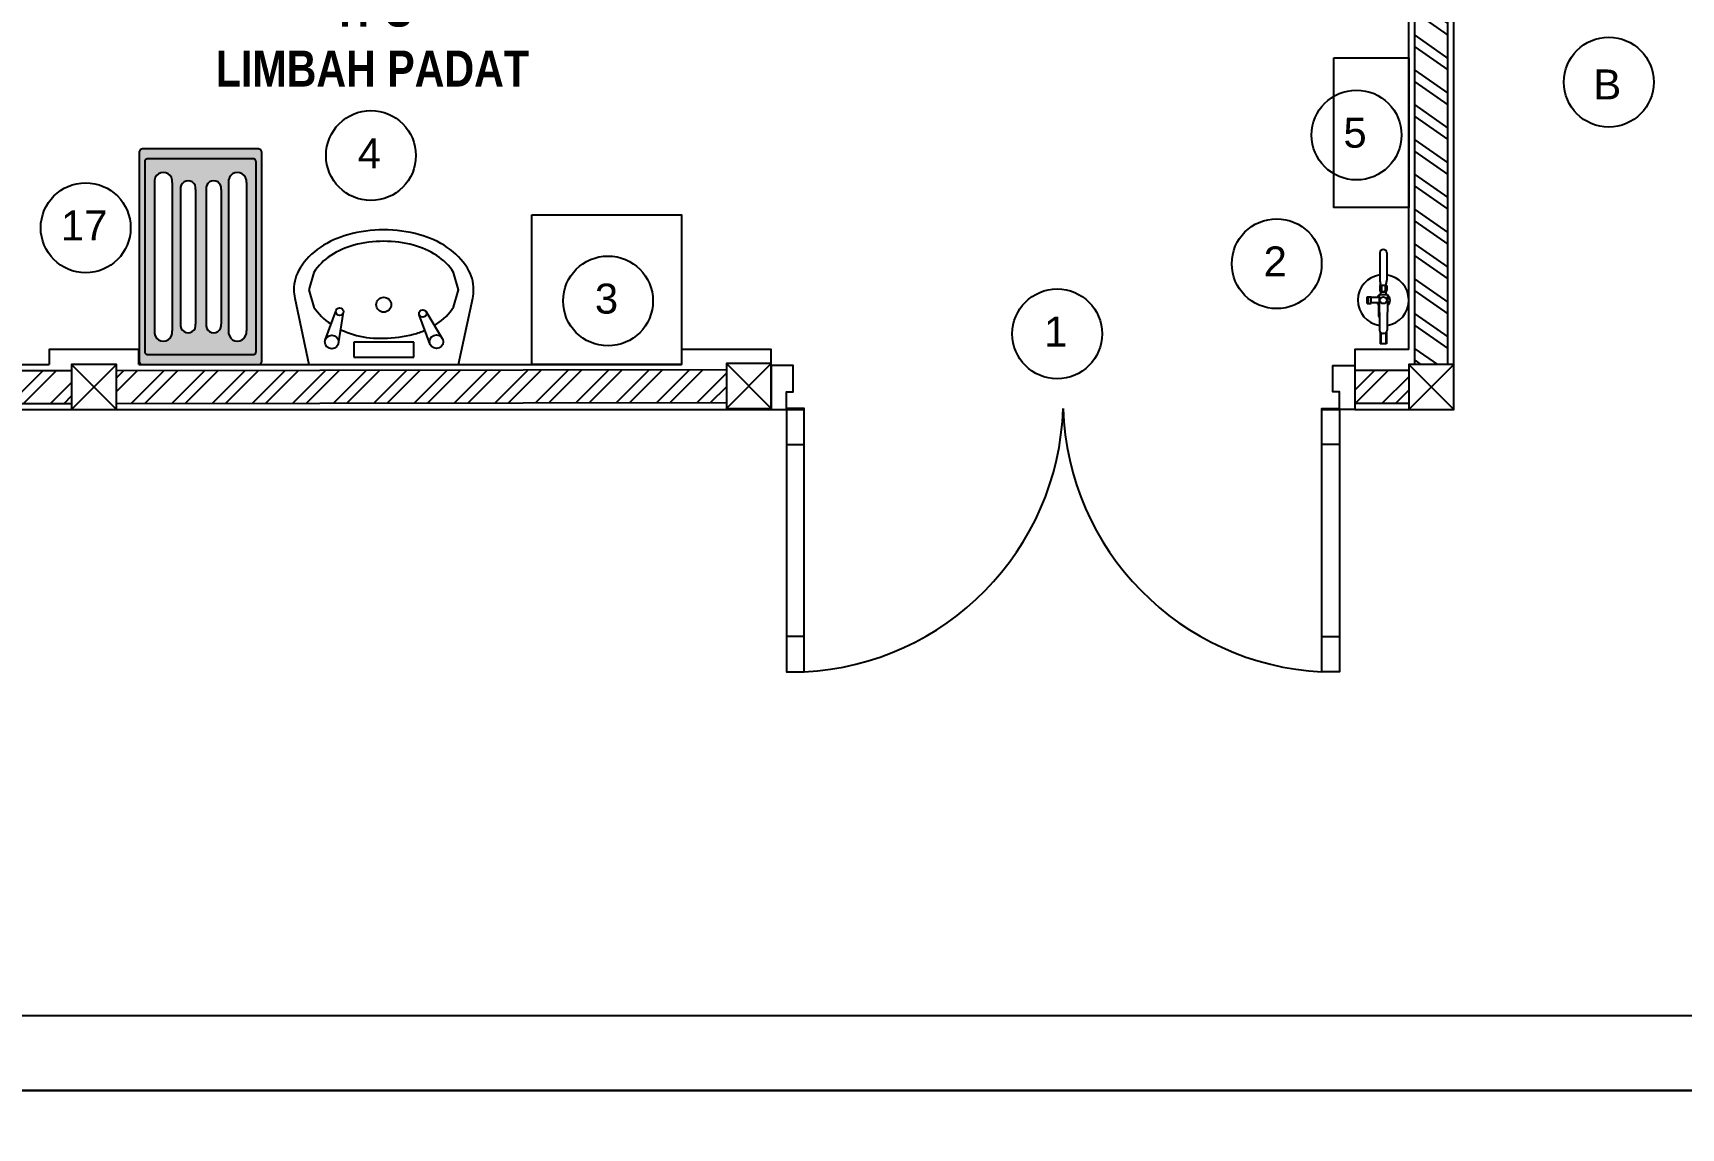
# Model space of a CAD drawing. Header units: millimetres. Extents: x -10849 to 51582, y -14593 to 28921.
# Drawn here: x 19345 to 24848, y -1200 to 2456 of the extents above; entities that cross this region are included whole.
import ezdxf

# ---------------------------------------------------------------- set-up
doc = ezdxf.new("R2010")
doc.units = ezdxf.units.MM
doc.layers.add('A-Glaz', color=92, linetype='Continuous')
doc.styles.add('DIM', font='', dxfattribs={"height": 100})
doc.styles.get("Standard").update_dxf_attribs({"font": 'arial.ttf'})
doc.styles.get('DIM').set_extended_font_data('VNI-Helve-Condense')

# ---------------------------------------------------------------- blocks, each defined once
blk = doc.blocks.new('Fire Extinguisher_top_dwgmodels.com')
at = {"color": 0}
for p, q in [((-111.7, 8), (-47, 8)), ((-34.9, 6.6), (-37.6, 6.6)), ((-34.9, 8), (-34.9, -8)), ((-34.9, 8), (-23.5, 8)), ((-34.9, 4.6), (-23.2, 4.6)), ((-34.8, 5.7), (-23.2, 5.7)), ((-18.9, 6.3), (-18.9, -6.3)), ((-18.9, 6.3), (-13.5, 6.3)), ((-13.5, -10), (-13.5, 10)), ((-13.5, 10), (70.6, 8.9)), ((10.3, 9.7), (10.3, 11.5)), ((10.7, 9.7), (10.7, 11.5)), ((75, 7.5), (102.5, 7.5)), ((76.7, 5.9), (102.5, 5.9)), ((78.5, 0.9), (78.5, -0.9)), ((102.5, 7.5), (102.5, -7.5)), ((-111.7, -8), (-47, -8)), ((-34.9, -6.6), (-37.6, -6.6)), ((-34.9, -4.6), (-23.2, -4.6)), ((-34.9, -8), (-23.5, -8)), ((-34.8, -5.7), (-23.2, -5.7)), ((-18.9, -6.3), (-13.5, -6.3)), ((-13.5, -10), (70.6, -8.9)), ((-8, -38), (-8, -28.4)), ((8, -28.4), (-8, -28.4)), ((-8, -36.1), (8, -36.1)), ((8, -38), (-8, -38)), ((-6, -9.9), (-6, -28.4)), ((6, -9.7), (6, -28.4)), ((8, -38), (8, -28.4)), ((10.3, -9.7), (10.3, -9.7)), ((10.7, -9.9), (10.7, -9.7)), ((10.8, -10.2), (11, -9.9)), ((10.9, -10.4), (38.5, -10.4)), ((10.9, -11.2), (38.5, -11.2)), ((75, -7.5), (102.5, -7.5)), ((76.7, -5.9), (102.5, -5.9))]:
    blk.add_line(p, q, dxfattribs=at)
blk.add_circle((0, 0), 8, dxfattribs=at)
for centre, radius, start, end in [((0, 0), 60, 8.6363, 172.3377), ((-111.7, 0), 8, 90, 270), ((-48.9, -37), 45.1, 75.4552, 87.5164), ((-23.6, 0.6), 7.45, 50.2127, 88.8117), ((-23.3, 7.7), 1.98, 271.9881, 358.9526), ((-25.5, 0), 5.13, 297.4534, 62.5466), ((0, 0), 16, 147.6298, 156.9032), ((0, 0), 16, 37.0611, 141.3809), ((10.5, 11.5), 0.177, 14.0852, 165.9148), ((70.5, 0.9), 8, 0, 89.221), ((0, 0), 60, 187.6623, 351.3637), ((-48.9, 37), 45.1, 272.4836, 284.5448), ((-23.6, -0.6), 7.45, 271.1883, 309.7873), ((-23.3, -7.7), 1.98, 1.0474, 88.0119), ((0, 0), 16, 203.0968, 212.3702), ((0, 0), 16, 218.6191, 247.9757), ((-11.2, -9.9), 0.819, 184.1848, 357.3731), ((0, 0), 16, 292.0243, 310.0558), ((10.5, -11), 1.25, 101.8101, 350.1732), ((10.5, -11), 0.907, 90, 346.3844), ((10.2, -9.7), 0.107, 282.2941, 2.9308), ((10.4, -9.9), 0.229, 277.2272, 346.9737), ((11.1, -10.8), 0.447, 116.5651, 243.4349), ((0, 0), 16, 312.0013, 315.4535), ((10.5, -11), 0.907, 40.2976, 70.7774), ((10.5, -11), 1.25, 27.9629, 66.6982), ((0, 0), 16, 319.3461, 322.9389), ((38.3, -10.8), 0.447, 296.5651, 63.4349), ((70.5, -0.9), 8, 270.779, 0)]:
    blk.add_arc(centre, radius, start, end, dxfattribs=at)
blk = doc.blocks.new('A$C60F95712')
for p, q in [((0.05, 0.45), (0.003, 0.2283)), ((0.55, 0.45), (0.05, 0.45)), ((0.597, 0.2283), (0.55, 0.45)), ((0.4, 0.425), (0.2, 0.425)), ((0.2, 0.425), (0.2, 0.375)), ((0.4, 0.375), (0.4, 0.425)), ((0.1035, 0.3639), (0.1588, 0.2727)), ((0.1448, 0.3831), (0.1814, 0.2836)), ((0.2, 0.375), (0.4, 0.375)), ((0.4514, 0.3804), (0.4348, 0.2751)), ((0.4953, 0.3684), (0.459, 0.2688))]:
    blk.add_line(p, q)
for points in [[(0.4439, 0.3328, 0.046779), (0.3911, 0.3524, 0.080145), (0.3, 0.3617, 0.065516), (0.2003, 0.3485, 0.037125), (0.1623, 0.3353, 0.107176)], [(0.1307, 0.319, 0.008163), (0.1232, 0.3143, 0.107176), (0.0669, 0.2578), (0.05, 0.2), (0.0669, 0.1422, 0.107176), (0.1232, 0.0857, 0.078233), (0.2003, 0.0515, 0.065516), (0.3, 0.0383, 0.065516), (0.3997, 0.0515, 0.078233), (0.4768, 0.0857, 0.107176), (0.5331, 0.1422), (0.55, 0.2)], [(0.55, 0.2), (0.5331, 0.2578, 0.107176), (0.4768, 0.3143, 0.000976), (0.4758, 0.3149, 0.080145)]]:
    blk.add_lwpolyline(points, format="xyb")
for centre, radius in [((0.1241, 0.3735), 0.0228), ((0.4733, 0.3744), 0.0228), ((0.1696, 0.2793), 0.0126), ((0.4472, 0.2731), 0.0126), ((0.3, 0.25), 0.025)]:
    blk.add_circle(centre, radius)
for centre, radius, start, end in [((0.1362, 0.2), 0.1362, 168.024, 180), ((0.4638, 0.2), 0.1362, 0, 11.976), ((0.1362, 0.2), 0.1362, 180, 211.8535), ((0.4638, 0.2), 0.1362, 328.1465, 0), ((0.2147, 0.2488), 0.2286, 211.8535, 236.3099), ((0.3853, 0.2488), 0.2286, 303.6901, 328.1465), ((0.2662, 0.3261), 0.3215, 236.3099, 254.5629), ((0.3338, 0.3261), 0.3215, 285.4371, 303.6901), ((0.3, 0.4484), 0.4484, 254.5629, 270), ((0.3, 0.4484), 0.4484, 270, 285.4371)]:
    blk.add_arc(centre, radius, start, end)

msp = doc.modelspace()

# ---------------------------------------------------------------- hatches: boundary and pattern name
h = msp.add_hatch()
h.set_pattern_fill('ANSI32', color=256, scale=10, angle=100)
h.paths.add_polyline_path([(24068.9, 3949.1), (23958.9, 3949.1), (23958.9, 1349.1), (24068.9, 1349.1)])
at = {"true_color": 0xf8991e}
h = msp.add_hatch(color=30, dxfattribs=at)
h.dxf.hatch_style = 1
h.paths.add_polyline_path([(20099.4, 1349.1, 0.359921), (20109.6, 1360.4), (20109.6, 2057.8, 0.361798), (20099.4, 2069.1), (19709.8, 2069.1, 0.361798), (19699.6, 2057.8), (19699.6, 1360.4, 0.359921), (19709.8, 1349.1)])
h.paths.add_polyline_path([(19730.8, 1382.3, -0.470674), (19718.5, 1393.5), (19718.5, 2024.9, -0.468647), (19730.8, 2036.1), (20078.4, 2036.1, -0.468647), (20090.8, 2024.9), (20090.8, 1393.5, -0.470674), (20078.4, 1382.3)], flags=16)
h.paths.add_polyline_path([(19998.7, 1461.5), (19998.7, 1956.8, -1.150911), (20057.8, 1956.8), (20057.8, 1461.5, -1.150911)], flags=0)
h.paths.add_polyline_path([(19923.4, 1484.2), (19923.4, 1934.1, -1.150911), (19973.4, 1934.1), (19973.4, 1484.2, -1.150911)], flags=0)
h.paths.add_polyline_path([(19838.3, 1484.2), (19838.3, 1934.1, -1.150911), (19888.4, 1934.1), (19888.4, 1484.2, -1.150911)], flags=0)
h.paths.add_polyline_path([(19751.4, 1461.5), (19751.4, 1956.8, -1.150911), (19810.6, 1956.8), (19810.6, 1461.5, -1.150911)], flags=0)
h = msp.add_hatch(color=30, dxfattribs=at)
h.dxf.hatch_style = 1
h.paths.add_polyline_path([(20081.5, 1382.3, 0.359921), (20090.8, 1392.5), (20090.8, 2025.8, 0.361798), (20081.5, 2036.1), (19727.7, 2036.1, 0.361798), (19718.5, 2025.8), (19718.5, 1392.5, 0.359921), (19727.7, 1382.3)])
h.paths.add_polyline_path([(19923.4, 1484.2), (19923.4, 1934.1, -1.150911), (19973.4, 1934.1), (19973.4, 1484.2, -1.150911)], flags=16)
h.paths.add_polyline_path([(19838.3, 1484.2), (19838.3, 1934.1, -1.150911), (19888.4, 1934.1), (19888.4, 1484.2, -1.150911)], flags=16)
h.paths.add_polyline_path([(19998.7, 1461.5), (19998.7, 1956.8, -1.150911), (20057.8, 1956.8), (20057.8, 1461.5, -1.150911)], flags=16)
h.paths.add_polyline_path([(19751.4, 1461.5), (19751.4, 1956.8, -1.150911), (19810.6, 1956.8), (19810.6, 1461.5, -1.150911)], flags=16)
h = msp.add_hatch()
h.set_pattern_fill('ANSI32', color=256, scale=10)
h.paths.add_polyline_path([(19474.2, 1329.1), (18124.2, 1329.1), (18124.2, 1219.1), (19474.2, 1219.1)])
h.paths.add_polyline_path([(17974.2, 1329.1), (17438.9, 1329.1), (17438.9, 1219.1), (17974.2, 1219.1)])
h.paths.add_polyline_path([(17288.9, 1329.1), (17013.8, 1329.1), (17013.8, 1219.1), (17288.9, 1219.1)])
h.paths.add_polyline_path([(15963.9, 1329.1), (15688.9, 1329.1), (15688.9, 1219.1), (15963.9, 1219.1)])
h = msp.add_hatch()
h.set_pattern_fill('ANSI32', color=256, scale=10)
h.paths.add_polyline_path([(21660.5, 1332.6), (19624.2, 1329.1), (19624.2, 1219.1), (21660.5, 1222.6)])
h.paths.add_polyline_path([(23938.9, 1329.1), (23758.9, 1329.1), (23758.9, 1219.1), (23938.9, 1219.1)])

# ---------------------------------------------------------------- linework, layer by layer
for points in [[(25563, -1075), (14228.9, -1075), (14228.9, 5683.9), (25563, 5683.9)], [(23958.9, 1349.1), (23958.9, 3949.1)], [(24068.9, 1349.1), (24068.9, 3949.1)], [(23688.9, 2373.7), (23938.9, 2373.7), (23938.9, 1873.7), (23688.9, 1873.7), (23688.9, 2373.7)], [(19699.6, 2057.8), (19699.6, 1360.4)], [(20099.4, 2069.1), (19709.8, 2069.1)], [(20081.5, 2036.1), (19727.7, 2036.1)], [(20081.5, 2036.1), (19727.7, 2036.1)], [(20109.6, 1360.4), (20109.6, 2057.8)], [(19718.5, 2025.8), (19718.5, 1392.5)], [(19718.5, 2025.8), (19718.5, 1392.5)], [(20090.8, 1392.5), (20090.8, 2025.8)], [(20090.8, 1392.5), (20090.8, 2025.8)], [(19751.4, 1956.8), (19751.4, 1461.5)], [(19810.6, 1956.8), (19810.6, 1461.5)], [(19838.3, 1934.1), (19838.3, 1484.2)], [(19888.4, 1934.1), (19888.4, 1484.2)], [(19923.4, 1934.1), (19923.4, 1484.2)], [(19973.4, 1934.1), (19973.4, 1484.2)], [(19998.7, 1956.8), (19998.7, 1461.5)], [(20057.8, 1956.8), (20057.8, 1461.5)], [(21010.5, 1849.1), (21510.5, 1849.1), (21510.5, 1349.1), (21010.5, 1349.1), (21010.5, 1849.1)], [(19727.7, 1382.3), (20081.5, 1382.3)], [(19727.7, 1382.3), (20081.5, 1382.3)], [(18124.2, 1329.1), (19474.2, 1329.1)], [(19624.1, 1329.1), (21660.4, 1332.6)], [(19709.8, 1349.1), (20099.4, 1349.1)], [(23938.9, 1329.1), (23758.9, 1329.1)], [(18124.2, 1219.1), (19474.2, 1219.1)], [(19624.3, 1219.1), (21660.6, 1222.6)], [(23938.9, 1219.1), (23758.9, 1219.1)], [(25563, -7833.9), (14228.9, -7833.9), (14228.9, -1075), (25563, -1075)]]:
    msp.add_lwpolyline(points)
msp.add_lwpolyline([(14478.9, 5433.9), (25313, 5433.9), (25313, -825), (14478.9, -825)], close=True)
at = {"color": 240, "true_color": 0xed1f24}
for points in [[(23758.9, 1199.1), (24088.9, 1199.1), (24088.9, 4099.1), (17288.9, 4099.1)], [(23938.9, 1399.1), (23938.9, 3899.1)], [(19699.2, 1349.1), (19699.2, 1399.1), (19399.2, 1399.1), (19399.2, 1349.1)], [(21810.5, 1345.6), (21810.5, 1399.1), (21510.5, 1399.1), (21510.5, 1349.1)], [(23938.9, 1399.1), (23758.9, 1399.1), (23758.9, 1345.6)], [(18199.2, 1349.1), (19399.2, 1349.1)], [(19624.2, 1349.1), (19474.2, 1199.1)], [(19474.2, 1349.1), (19624.2, 1199.1)], [(19699.2, 1349.1), (21510.5, 1349.1)], [(21810.5, 1352.6), (21660.5, 1202.6)], [(21660.5, 1352.6), (21810.5, 1202.6)], [(24088.9, 1349.1), (23938.9, 1199.1)], [(23938.9, 1349.1), (24088.9, 1199.1)], [(17288.9, 1199.1), (21919.2, 1199.1)]]:
    msp.add_lwpolyline(points, dxfattribs=at)
for points in [[(19474.2, 1199.1), (19624.2, 1199.1), (19624.2, 1349.1), (19474.2, 1349.1)], [(21660.5, 1202.6), (21810.5, 1202.6), (21810.5, 1352.6), (21660.5, 1352.6)], [(23938.9, 1199.1), (24088.9, 1199.1), (24088.9, 1349.1), (23938.9, 1349.1)]]:
    msp.add_lwpolyline(points, close=True, dxfattribs=at)
at = {"color": 5}
for points in [[(21861.7, 1199.1), (21861.7, 1257.7), (21883.7, 1257.7), (21883.7, 1345.6), (21810.5, 1345.6), (21810.5, 1199.1), (21861.7, 1199.1)], [(23707.6, 1199.1), (23707.6, 1257.7), (23685.6, 1257.7), (23685.6, 1345.6), (23758.9, 1345.6), (23758.9, 1199.1), (23707.6, 1199.1)], [(21861.7, 1202.6), (21861.7, 323.6), (21920.3, 323.6), (21920.3, 1202.6), (21861.7, 1202.6)], [(21861.7, 1199.1), (21861.7, 1140.5), (21861.7, 1081.9), (21920.3, 1081.9), (21920.3, 1199.1), (21861.7, 1199.1)], [(23707.6, 1202.6), (23707.6, 323.6), (23649, 323.6), (23649, 1202.6), (23707.6, 1202.6)], [(23707.6, 1199.1), (23707.6, 1140.5), (23707.6, 1081.9), (23649, 1081.9), (23649, 1199.1), (23707.6, 1199.1)], [(21861.7, 440.8), (21861.7, 382.2), (21861.7, 323.6), (21920.3, 323.6), (21920.3, 440.8), (21861.7, 440.8)], [(23707.6, 440.8), (23707.6, 382.2), (23707.6, 323.6), (23649, 323.6), (23649, 440.8), (23707.6, 440.8)]]:
    msp.add_lwpolyline(points, dxfattribs=at)
for centre in [(24606.6, 2292.2), (23764.5, 2115.6), (20473.8, 2047.1), (19521.4, 1806), (23498, 1685.9), (21265.4, 1561.7), (22765.1, 1451.8)]:
    msp.add_circle(centre, 150, dxfattribs=at)
for centre, radius, start, end in [((19711.5, 2057.4), 11.9, 81.7762, 182.2162), ((19729.3, 2025.4), 10.8, 81.7762, 182.2162), ((19729.3, 2025.4), 10.8, 81.7762, 182.2162), ((20080, 2025.4), 10.8, 357.7838, 98.2238), ((20080, 2025.4), 10.8, 357.7838, 98.2238), ((20097.7, 2057.4), 11.9, 357.7838, 98.2238), ((19781, 1961), 29.9, 351.9733, 188.0267), ((20028.2, 1961), 29.9, 351.9733, 188.0267), ((19863.4, 1937.6), 25.3, 351.9733, 188.0267), ((19948.4, 1937.6), 25.3, 351.9733, 188.0267), ((19781, 1457.3), 29.9, 171.9733, 8.0267), ((19863.4, 1480.7), 25.3, 171.9733, 8.0267), ((19948.4, 1480.7), 25.3, 171.9733, 8.0267), ((20028.2, 1457.3), 29.9, 171.9733, 8.0267), ((19729.3, 1393), 10.8, 177.7838, 278.2238), ((19729.3, 1393), 10.8, 177.7838, 278.2238), ((20080, 1393), 10.8, 261.7762, 2.2162), ((20080, 1393), 10.8, 261.7762, 2.2162), ((19711.5, 1360.9), 11.9, 177.7838, 278.2238), ((20097.7, 1360.9), 11.9, 261.7762, 2.2162)]:
    msp.add_arc(centre, radius, start, end)
at = {"color": 251, "true_color": 0x636466}
for centre, start, end in [((21875.8, 1231.9), 272.8097, 358.1543), ((23693.6, 1231.9), 181.8457, 267.1903)]:
    msp.add_arc(centre, 909.4, start, end, dxfattribs=at)

# ---------------------------------------------------------------- block references
at = {"color": 7, "xscale": 1000, "yscale": 1000, "zscale": 1000, "rotation": 180}
msp.add_blockref('A$C60F95712', (20816.5, 1799.1), dxfattribs=at)
at = {"xscale": 1.417000145586477, "yscale": 1.417000145586477, "zscale": 1.417000145586477, "rotation": 270}
msp.add_blockref('Fire Extinguisher_top_dwgmodels.com', (23853.9, 1564.1), dxfattribs=at)

# ---------------------------------------------------------------- texts
at = {"color": 5, "char_height": 100}
for s, insert, attachment_point in [('\\pxqc;B', (24513, 2234.5), 7), ('\\pxqc;5', (23670.9, 2173.4), 1), ('\\pxqc;4', (20380.1, 2104.8), 1), ('\\pxqc;17', (19427.8, 1863.7), 1), ('\\pxqc;2', (23404.4, 1743.6), 1), ('\\pxqc;3', (21171.7, 1619.5), 1), ('\\pxqc;1', (22671.5, 1509.5), 1)]:
    msp.add_mtext_dynamic_manual_height_columns(s, width=177.239, gutter_width=12.5, heights=[0], dxfattribs=dict(at, insert=insert, attachment_point=attachment_point))
at = {"layer": 'A-Glaz', "insert": (19686.1, 2597.6), "char_height": 120, "attachment_point": 1, "style": 'DIM'}
msp.add_mtext_dynamic_manual_height_columns('\\pxqc;{\\fVNI-Helve-Condense|b1|i0|c0|p2;TPS \\PLIMBAH PADAT}', width=1585.031, gutter_width=12.5, heights=[0], dxfattribs=at)

doc.saveas('drawing.dxf')
